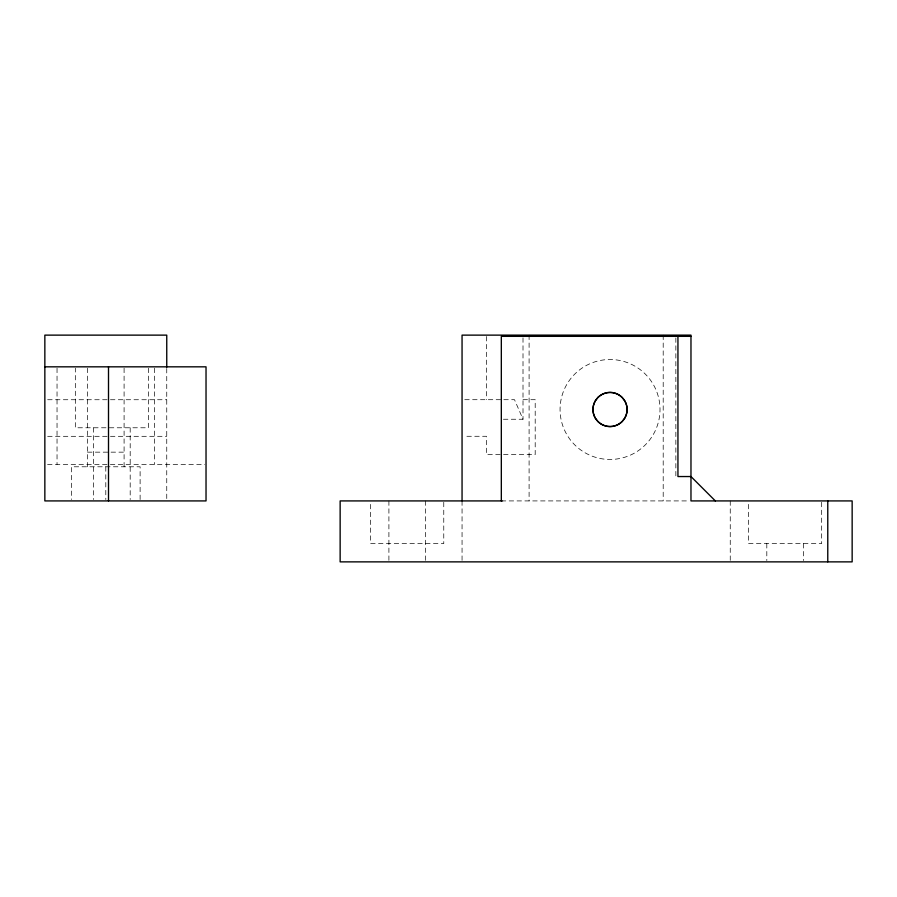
<?xml version="1.0" encoding="UTF-8"?>
<svg xmlns="http://www.w3.org/2000/svg" width="897" height="897" viewBox="0 0 897 897"><rect width="100%" height="100%" fill="white"/><g stroke="black" fill="none" stroke-linecap="round" stroke-linejoin="round"><path stroke-width="0.67" stroke-dasharray="4.49 3.36" d="M47.653 399.737L166.752 399.737M464.758 399.703L502.477 399.703M503.811 399.703L514.508 399.703L523.007 419.247L501.12 419.247M523.007 399.703L535.195 399.703L535.195 454.566L486.432 454.566L486.432 436.278L464.758 436.278M47.653 436.312L166.752 436.312M87.514 452.155L124.089 452.155M47.563 464.343L204.695 464.343M501.322 500.918L689.58 500.918M821.674 502.298L821.674 543.582L748.535 543.582L748.535 502.298M803.387 543.582L803.387 560.569M766.812 543.582L766.812 560.569M730.248 500.918L730.248 560.49M675.856 337.922L675.856 476.542M663.197 335.13L663.197 500.918M529.095 335.13L529.095 500.918M523.007 337.877L523.007 419.247M486.432 336.498L486.432 399.703M462.056 500.918L462.056 560.49M443.768 502.298L443.768 543.582L370.618 543.582L370.618 502.298M425.481 500.918L425.481 560.569M388.906 500.918L388.906 560.569M166.752 368.476L166.752 499.562M154.564 368.219L154.564 464.343M148.465 368.207L148.465 427.779L75.326 427.779L75.326 368.207M140.111 499.551L140.111 466.788L71.491 466.788L71.491 499.551M130.188 427.779L130.188 499.539M124.089 368.219L124.089 466.788M105.801 466.788L105.801 499.551M93.613 427.779L93.613 499.539M87.514 368.219L87.514 466.788M57.038 368.219L57.038 464.343M585.046 452.772A49.985 49.985 0 0 0 660.013 409.492A49.985 49.985 0 0 0 585.046 366.2A49.985 49.985 0 0 0 585.046 452.772"/><path stroke-width="1.35" d="M690.97 336.341L501.322 336.341L501.322 500.918M44.85 366.828L206.03 366.828L206.03 500.918L44.85 500.918L44.85 335.13L166.752 335.13L166.752 367.176M502.555 500.918L340.142 500.918L340.142 561.87L852.15 561.87L852.15 500.918L690.97 500.918L690.97 335.13L462.056 335.13L462.056 500.918M715.346 500.918L690.97 476.542L677.941 476.542L677.941 336.341M827.774 500.918L827.774 561.87M108.503 366.828L108.503 500.918M597.963 397.427L595.249 400.959A16.942 16.796 -90 0 0 595.249 418.024L597.963 421.556A17.301 17.155 -90 0 0 622.103 421.556L624.817 418.024A16.942 16.796 -90 0 0 624.817 400.959L622.103 397.427A17.301 17.155 -90 0 0 597.974 397.427M601.506 424.27A17.065 17.065 0 0 0 627.104 409.492A17.065 17.065 0 0 0 601.506 394.714A17.065 17.065 0 0 0 601.506 424.27"/></g></svg>
